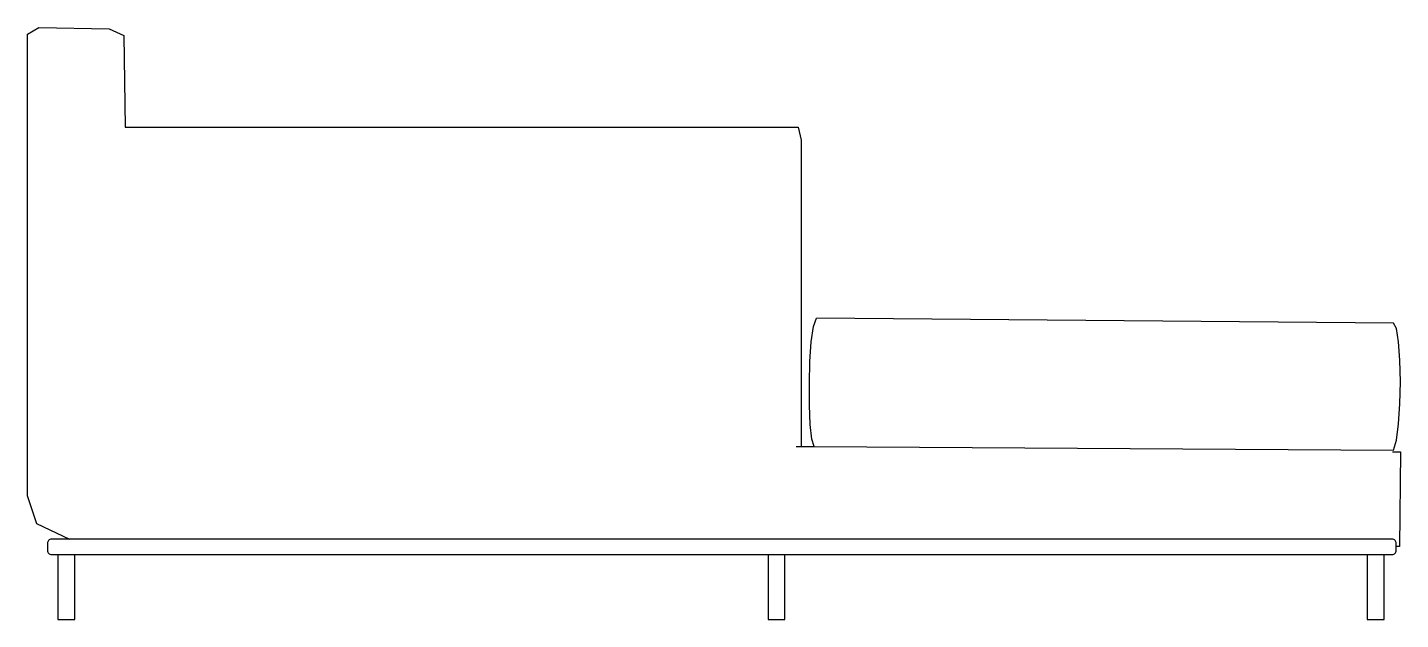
# Model space of a CAD drawing. Extents: x 2291 to 2461, y -861 to -788.
import ezdxf

# ---------------------------------------------------------------- set-up
doc = ezdxf.new("R2010")
doc.units = 0
doc.layers.get('0').update_dxf_attribs({"linetype": 'CONTINUOUS'})

# ---------------------------------------------------------------- blocks, each defined once
blk = doc.blocks.new('A$C17A60CA9')
for p, q in [((204.64, 184.95), (206.84, 184.95)), ((278.52, 184.28), (279.51, 184.28)), ((279.51, 184.28), (279.4, 172.57)), ((279.4, 172.57), (278.98, 172.55))]:
    blk.add_line(p, q)
for points in [[(114.65, 173.41), (110.56, 175.35), (109.38, 178.84), (109.38, 236.01), (110.79, 236.85), (119.52, 236.69), (121.34, 235.85), (121.5, 224.52), (204.89, 224.52), (205.24, 222.91), (205.24, 184.95)], [(206.84, 184.95), (206.57, 185.86), (206.38, 187.65), (206.27, 190.04), (206.26, 192.73), (206.33, 195.45), (206.5, 197.9), (206.76, 199.79), (207.13, 200.85)], [(278.65, 200.23), (207.13, 200.85)], [(278.65, 184.48), (279.01, 185.71), (279.28, 187.73), (279.43, 190.24), (279.49, 192.97), (279.43, 195.62), (279.28, 197.91), (279.01, 199.54), (278.65, 200.23)], [(206.84, 184.95), (278.65, 184.48)], [(113.16, 171.56), (113.16, 163.5), (115.24, 163.5), (115.24, 171.56)], [(201.15, 171.56), (201.15, 163.5), (203.24, 163.5), (203.24, 171.56)], [(275.38, 171.56), (275.38, 163.5), (277.47, 163.5), (277.47, 171.56)]]:
    blk.add_lwpolyline(points)
blk.add_lwpolyline([(112.36, 171.56), (278.48, 171.56, 0.414214), (278.98, 172.06), (278.98, 172.95, 0.414214), (278.48, 173.45), (112.36, 173.45, 0.414214), (111.86, 172.95), (111.86, 172.06, 0.414214)], format="xyb", close=True)

msp = doc.modelspace()

# ---------------------------------------------------------------- block references
msp.add_blockref('A$C17A60CA9', (2181.47, -1024.37))

doc.saveas('drawing.dxf')
